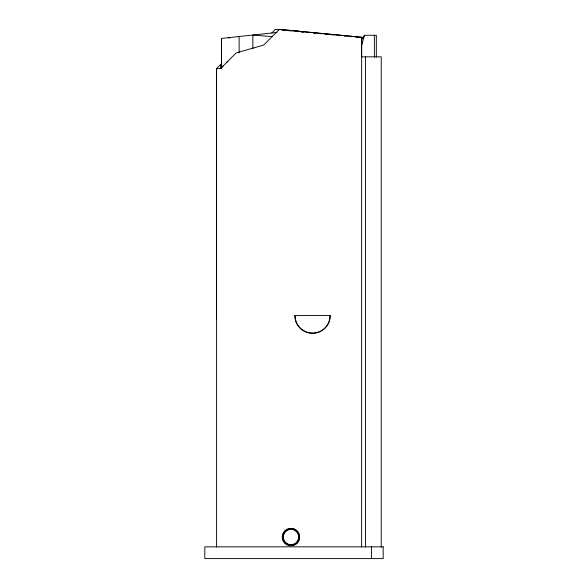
<?xml version="1.0" encoding="UTF-8"?>
<svg xmlns="http://www.w3.org/2000/svg" width="588" height="588" viewBox="0 0 588 588"><rect width="100%" height="100%" fill="white"/><g stroke="black" fill="none" stroke-linecap="round" stroke-linejoin="round"><path stroke-width="0.88" d="M216.582 319.482L216.582 68.598L221.816 63.364M221.478 38.418L221.478 68.355L221.478 38.418L276.999 32.413M220.831 64.342L220.5 68.598L236.178 52.92L263.622 45.078L279.3 29.4L361.664 37.25L361.62 547.09M330.059 315.558L329.464 320.122A17.64 17.633 -90 0 1 295.397 320.122L294.801 315.558L330.294 315.558A17.64 17.633 -90 0 1 297.396 324.378M361.304 46.386L364.56 35.28L376.32 35.28L376.32 57.19M362.083 38.845L364.56 35.28M361.914 39.08L362.627 38.058M381.222 547.09L381.222 56.838L361.591 56.838L361.664 37.25M223.44 65.694L220.551 68.598L216.582 68.598L216.582 547.09M226.748 62.379L227.821 61.306M271.752 33.016L275.368 29.4L278.991 29.745M291.295 30.87L294 30.576L299.402 31.421M272.523 36.647L252.84 35.023L252.84 48.775M281.703 30.003L284.416 30.26M288.032 30.605L290.751 30.863M295.272 31.296L297.08 31.465M300.703 31.811L303.415 32.068M307.032 32.413L309.744 32.671M313.367 33.016L315.175 33.193M318.792 33.538L321.504 33.795M325.127 34.141L327.839 34.398M331.456 34.743L334.168 35.001M337.791 35.346L340.503 35.603M344.12 35.949L345.928 36.118M350.455 36.552L352.263 36.721M355.88 37.066L357.688 37.242M279.3 29.4L361.605 37.316M228.151 37.698L229.959 37.941M301.196 31.701L302.996 31.98M374.358 35.28L374.358 57.19M371.425 546.84L371.425 558.6M365.538 56.838L365.538 547.09M239.118 36.507L239.118 52.861M297.028 323.709A17.64 17.633 -90 0 1 295.632 320.122M295.301 318.63A17.64 17.633 -90 0 1 295.029 315.558M299.615 537.792A8.622 8.622 -90 0 1 286.503 544.378A8.622 8.622 -90 0 1 286.503 529.7A8.622 8.622 -90 0 1 299.615 536.293M383.178 546.84L204.822 546.84L204.822 558.6L383.178 558.6L383.178 546.84M287.142 543.827A7.842 7.835 0 0 0 298.902 537.042A7.842 7.835 0 0 0 287.142 530.251A7.842 7.835 0 0 0 287.142 543.827M285.371 542.577A7.842 7.835 0 0 0 298.483 539.071A7.842 7.835 0 0 0 288.884 529.472A7.842 7.835 0 0 0 285.371 542.577M298.381 541.35A8.622 8.622 -90 0 0 290.913 528.414A8.622 8.622 -90 0 0 283.445 541.35A8.622 8.622 -90 0 0 298.381 541.35"/></g></svg>
